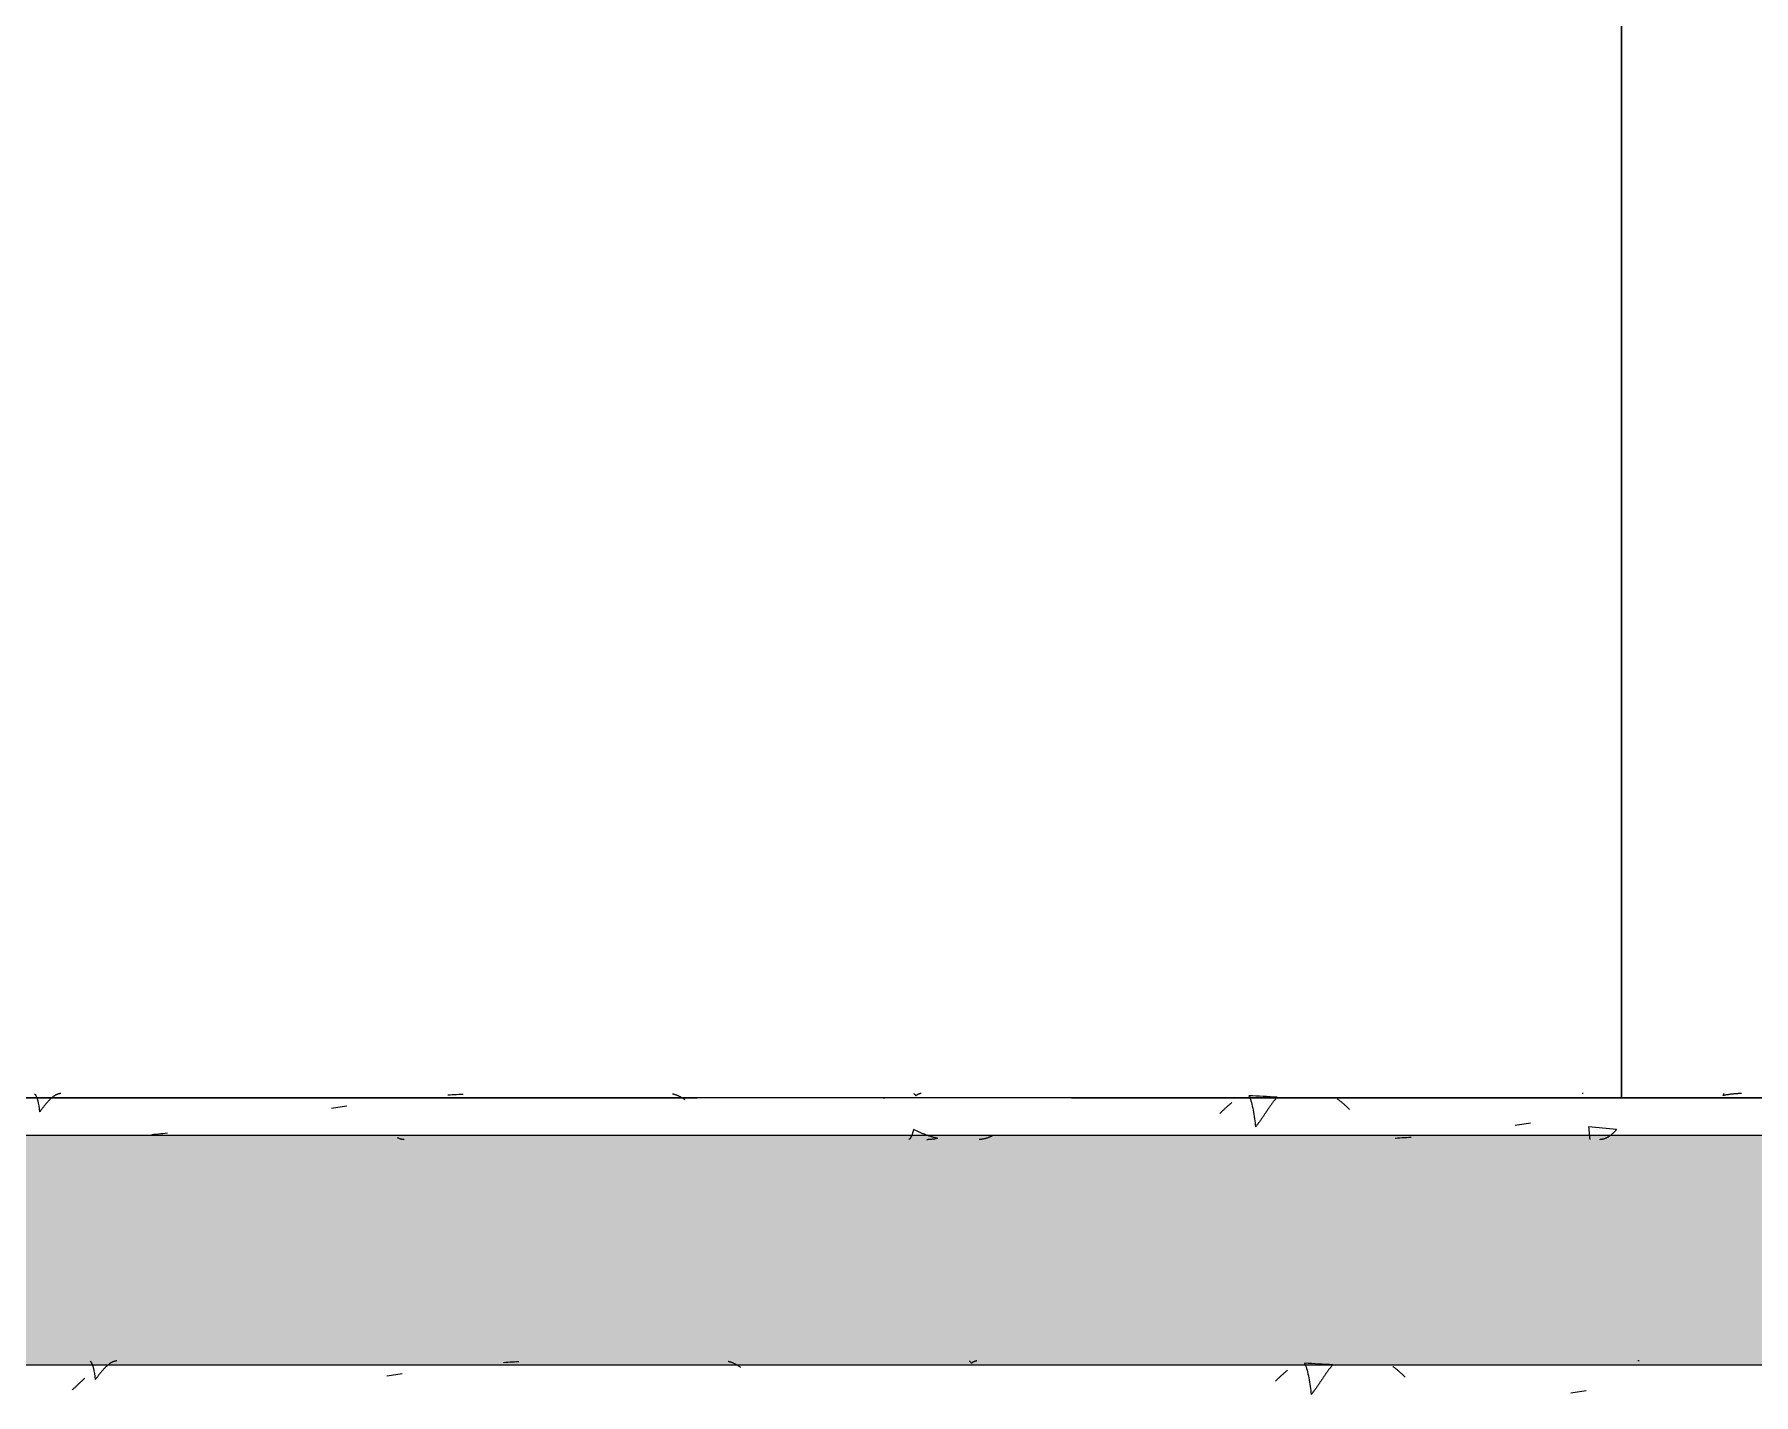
# Model space of a CAD drawing. Header units: millimetres. Extents: x -8482 to 130249, y -7482 to 93550.
# Drawn here: x 23969 to 24888, y -159 to 568 of the extents above; entities that cross this region are included whole.
import ezdxf

# ---------------------------------------------------------------- set-up
doc = ezdxf.new("R2010")
doc.units = ezdxf.units.MM
doc.linetypes.add('Grid Line', pattern=[14, 10, -2, 0, -2])
for name, color, linetype, lineweight in [('KINH', 152, 'Continuous', 5), ('NET THAY 1', 41, 'Continuous', 5), ('TRUC', 225, 'Continuous', 5)]:
    doc.layers.add(name, color=color, linetype=linetype, lineweight=lineweight)
pattern_1 = [(45.204, (11880.7, 1401.6), (0.002, 2032), [252.7, -2610.8]), (45.204, (11825.9, 1456.7), (0.002, 2032), [252.7, -2610.8]), (45.204, (11750.5, 1325.7), (0.002, 2032), [544.27, -2319.24]), (45.204, (10508.7, 2763), (0.002, 2032), [252.7, -2610.8]), (45.204, (10453.9, 2818.2), (0.002, 2032), [252.7, -2610.8]), (45.204, (10378.6, 2687.1), (0.002, 2032), [544.27, -2319.24])]

# ---------------------------------------------------------------- blocks, each defined once
blk = doc.blocks.new('FP_95-MẶT ĐỨNG TRỤC A-Q')
at = {"layer": 'NET THAY 1', "color": 10}
blk.add_line((31345.33, -142.86), (22897.55, -142.86), dxfattribs=at)
at = {"layer": 'NET THAY 1'}
for p, q in [((23998.65, -140.65), (23999.01, -140.99)), ((23999.01, -140.99), (23999.36, -141.57)), ((23999.36, -141.57), (23999.69, -142.35)), ((23999.69, -142.35), (24000.02, -143.34)), ((24000.02, -143.34), (24000.32, -144.5)), ((24000.32, -144.5), (24000.61, -145.82)), ((24000.61, -145.82), (24000.87, -147.28)), ((24004.03, -147.01), (24003.81, -147.28)), ((24004.25, -146.74), (24004.03, -147.01)), ((24004.47, -146.47), (24004.25, -146.74)), ((24004.69, -146.21), (24004.47, -146.47)), ((24004.91, -145.95), (24004.69, -146.21)), ((24005.13, -145.7), (24004.91, -145.95)), ((24005.35, -145.45), (24005.13, -145.7)), ((24005.56, -145.2), (24005.35, -145.45)), ((24005.78, -144.97), (24005.56, -145.2)), ((24005.99, -144.73), (24005.78, -144.97)), ((24006.21, -144.5), (24005.99, -144.73)), ((24006.42, -144.28), (24006.21, -144.5)), ((24006.63, -144.06), (24006.42, -144.28)), ((24006.84, -143.84), (24006.63, -144.06)), ((24007.06, -143.64), (24006.84, -143.84)), ((24007.27, -143.43), (24007.06, -143.64)), ((24007.48, -143.24), (24007.27, -143.43)), ((24007.69, -143.05), (24007.48, -143.24)), ((24007.89, -142.86), (24007.69, -143.05)), ((24008.1, -142.69), (24007.89, -142.86)), ((24008.31, -142.52), (24008.1, -142.69)), ((24008.52, -142.35), (24008.31, -142.52)), ((24008.73, -142.19), (24008.52, -142.35)), ((24008.93, -142.04), (24008.73, -142.19)), ((24009.14, -141.9), (24008.93, -142.04)), ((24009.34, -141.76), (24009.14, -141.9)), ((24009.55, -141.63), (24009.34, -141.76)), ((24009.75, -141.5), (24009.55, -141.63)), ((24009.96, -141.39), (24009.75, -141.5)), ((24010.16, -141.28), (24009.96, -141.39)), ((24010.37, -141.18), (24010.16, -141.28)), ((24010.57, -141.08), (24010.37, -141.18)), ((24010.77, -140.99), (24010.57, -141.08)), ((24010.98, -140.91), (24010.77, -140.99)), ((24011.18, -140.84), (24010.98, -140.91)), ((24011.38, -140.78), (24011.18, -140.84)), ((24011.58, -140.72), (24011.38, -140.78)), ((24011.79, -140.67), (24011.58, -140.72)), ((24011.99, -140.63), (24011.79, -140.67)), ((24012.19, -140.59), (24011.99, -140.63)), ((24012.39, -140.56), (24012.19, -140.59)), ((24012.59, -140.54), (24012.39, -140.56)), ((24012.8, -140.53), (24012.59, -140.54)), ((24220.72, -141.39), (24219.56, -141.46)), ((24221.88, -141.32), (24220.72, -141.39)), ((24223.04, -141.25), (24221.88, -141.32)), ((24224.19, -141.19), (24223.04, -141.25)), ((24225.35, -141.13), (24224.19, -141.19)), ((24226.51, -141.07), (24225.35, -141.13)), ((24227.66, -141.02), (24226.51, -141.07)), ((24339.79, -140.87), (24339.5, -140.8)), ((24340.08, -140.94), (24339.79, -140.87)), ((24340.37, -141.02), (24340.08, -140.94)), ((24340.66, -141.1), (24340.37, -141.02)), ((24340.94, -141.19), (24340.66, -141.1)), ((24341.23, -141.29), (24340.94, -141.19)), ((24341.52, -141.39), (24341.23, -141.29)), ((24341.81, -141.5), (24341.52, -141.39)), ((24342.1, -141.62), (24341.81, -141.5)), ((24342.38, -141.74), (24342.1, -141.62)), ((24342.67, -141.87), (24342.38, -141.74)), ((24342.96, -142.01), (24342.67, -141.87)), ((24343.24, -142.15), (24342.96, -142.01)), ((24343.53, -142.29), (24343.24, -142.15)), ((24343.81, -142.45), (24343.53, -142.29)), ((24344.1, -142.61), (24343.81, -142.45)), ((24344.38, -142.77), (24344.1, -142.61)), ((24344.67, -142.94), (24344.38, -142.77)), ((24344.95, -143.12), (24344.67, -142.94)), ((24345.23, -143.3), (24344.95, -143.12)), ((24345.51, -143.48), (24345.23, -143.3)), ((24345.8, -143.67), (24345.51, -143.48)), ((24346.08, -143.87), (24345.8, -143.67)), ((24346.36, -144.07), (24346.08, -143.87)), ((24468.41, -140.58), (24468.71, -140.73)), ((24468.71, -140.73), (24469.01, -140.98)), ((24469.01, -140.98), (24469.3, -141.33)), ((24469.3, -141.33), (24469.59, -141.77)), ((24469.77, -141.63), (24469.59, -141.77)), ((24469.96, -141.5), (24469.77, -141.63)), ((24470.14, -141.38), (24469.96, -141.5)), ((24470.33, -141.26), (24470.14, -141.38)), ((24470.51, -141.15), (24470.33, -141.26)), ((24470.7, -141.05), (24470.51, -141.15)), ((24470.88, -140.96), (24470.7, -141.05)), ((24471.07, -140.88), (24470.88, -140.96)), ((24471.25, -140.81), (24471.07, -140.88)), ((24471.43, -140.74), (24471.25, -140.81)), ((24471.62, -140.69), (24471.43, -140.74)), ((24471.8, -140.64), (24471.62, -140.69)), ((24471.98, -140.6), (24471.8, -140.64)), ((24472.17, -140.57), (24471.98, -140.6)), ((24472.35, -140.55), (24472.17, -140.57)), ((24472.53, -140.53), (24472.35, -140.55)), ((24636.92, -146.82), (24636.66, -147.05)), ((24637.18, -146.6), (24636.92, -146.82)), ((24637.44, -146.37), (24637.18, -146.6)), ((24637.7, -146.15), (24637.44, -146.37)), ((24637.96, -145.93), (24637.7, -146.15)), ((24638.21, -145.72), (24637.96, -145.93)), ((24638.47, -145.5), (24638.21, -145.72)), ((24649.47, -141.87), (24647.56, -141.78)), ((24647.56, -141.78), (24647.85, -142.33)), ((24647.85, -142.33), (24648.14, -142.98)), ((24648.14, -142.98), (24648.42, -143.71)), ((24648.42, -143.71), (24648.69, -144.53)), ((24648.69, -144.53), (24648.95, -145.41)), ((24648.95, -145.41), (24649.2, -146.37)), ((24649.2, -146.37), (24649.43, -147.37)), ((24651.37, -141.96), (24649.47, -141.87)), ((24653.28, -142.06), (24651.37, -141.96)), ((24655.19, -142.16), (24653.28, -142.06)), ((24657.09, -142.27), (24655.19, -142.16)), ((24659, -142.37), (24657.09, -142.27)), ((24660.9, -142.48), (24659, -142.37)), ((24659.23, -146.98), (24659.02, -147.27)), ((24659.44, -146.68), (24659.23, -146.98)), ((24659.64, -146.4), (24659.44, -146.68)), ((24659.84, -146.12), (24659.64, -146.4)), ((24660.05, -145.84), (24659.84, -146.12)), ((24660.25, -145.57), (24660.05, -145.84)), ((24660.45, -145.3), (24660.25, -145.57)), ((24660.65, -145.04), (24660.45, -145.3)), ((24660.85, -144.79), (24660.65, -145.04)), ((24661.05, -144.54), (24660.85, -144.79)), ((24662.81, -142.59), (24660.9, -142.48)), ((24661.25, -144.3), (24661.05, -144.54)), ((24661.44, -144.06), (24661.25, -144.3)), ((24661.64, -143.83), (24661.44, -144.06)), ((24661.84, -143.61), (24661.64, -143.83)), ((24662.03, -143.39), (24661.84, -143.61)), ((24662.23, -143.18), (24662.03, -143.39)), ((24662.42, -142.98), (24662.23, -143.18)), ((24662.61, -142.78), (24662.42, -142.98)), ((24662.81, -142.59), (24662.61, -142.78)), ((24695.01, -143.64), (24694.73, -143.45)), ((24695.29, -143.83), (24695.01, -143.64)), ((24695.57, -144.03), (24695.29, -143.83)), ((24695.85, -144.24), (24695.57, -144.03)), ((24696.13, -144.45), (24695.85, -144.24)), ((24696.41, -144.67), (24696.13, -144.45)), ((24696.69, -144.89), (24696.41, -144.67)), ((24696.96, -145.11), (24696.69, -144.89)), ((24697.24, -145.34), (24696.96, -145.11)), ((24697.52, -145.57), (24697.24, -145.34)), ((24697.79, -145.81), (24697.52, -145.57)), ((24698.07, -146.05), (24697.79, -145.81)), ((24698.34, -146.29), (24698.07, -146.05)), ((24698.62, -146.54), (24698.34, -146.29)), ((24698.89, -146.79), (24698.62, -146.54)), ((24699.16, -147.05), (24698.89, -146.79)), ((24825.97, -140.54), (24825.72, -140.55)), ((24826.23, -140.54), (24825.97, -140.54)), ((24826.48, -140.53), (24826.23, -140.54)), ((23989.22, -155.85), (23988.94, -156.1)), ((23989.5, -155.59), (23989.22, -155.85)), ((23989.78, -155.33), (23989.5, -155.59)), ((23990.06, -155.08), (23989.78, -155.33)), ((23990.34, -154.82), (23990.06, -155.08)), ((23990.62, -154.56), (23990.34, -154.82)), ((23990.9, -154.3), (23990.62, -154.56)), ((23991.18, -154.04), (23990.9, -154.3)), ((23991.46, -153.78), (23991.18, -154.04)), ((23991.74, -153.52), (23991.46, -153.78)), ((23992.01, -153.25), (23991.74, -153.52)), ((23992.29, -152.99), (23992.01, -153.25)), ((23992.56, -152.73), (23992.29, -152.99)), ((23992.84, -152.47), (23992.56, -152.73)), ((23993.11, -152.21), (23992.84, -152.47)), ((23993.39, -151.94), (23993.11, -152.21)), ((23993.66, -151.68), (23993.39, -151.94)), ((23993.93, -151.42), (23993.66, -151.68)), ((23994.2, -151.16), (23993.93, -151.42)), ((23994.47, -150.9), (23994.2, -151.16)), ((23994.74, -150.65), (23994.47, -150.9)), ((23995.01, -150.39), (23994.74, -150.65)), ((23995.28, -150.13), (23995.01, -150.39)), ((23995.55, -149.88), (23995.28, -150.13)), ((24000.87, -147.28), (24001.11, -148.84)), ((24001.11, -148.84), (24001.32, -150.48)), ((24001.55, -150.18), (24001.32, -150.48)), ((24001.78, -149.88), (24001.55, -150.18)), ((24002.01, -149.58), (24001.78, -149.88)), ((24002.24, -149.28), (24002.01, -149.58)), ((24002.47, -148.99), (24002.24, -149.28)), ((24002.69, -148.7), (24002.47, -148.99)), ((24002.92, -148.41), (24002.69, -148.7)), ((24003.14, -148.12), (24002.92, -148.41)), ((24003.37, -147.84), (24003.14, -148.12)), ((24003.59, -147.56), (24003.37, -147.84)), ((24003.81, -147.28), (24003.59, -147.56)), ((24158.42, -148.54), (24157.25, -148.72)), ((24159.59, -148.36), (24158.42, -148.54)), ((24160.76, -148.18), (24159.59, -148.36)), ((24161.93, -148), (24160.76, -148.18)), ((24163.1, -147.83), (24161.93, -148)), ((24164.27, -147.65), (24163.1, -147.83)), ((24165.44, -147.48), (24164.27, -147.65)), ((24632.42, -151.01), (24632.15, -151.27)), ((24632.69, -150.76), (24632.42, -151.01)), ((24632.96, -150.5), (24632.69, -150.76)), ((24633.22, -150.24), (24632.96, -150.5)), ((24633.49, -149.99), (24633.22, -150.24)), ((24633.76, -149.73), (24633.49, -149.99)), ((24634.03, -149.48), (24633.76, -149.73)), ((24634.29, -149.23), (24634.03, -149.48)), ((24634.56, -148.98), (24634.29, -149.23)), ((24634.82, -148.73), (24634.56, -148.98)), ((24635.09, -148.48), (24634.82, -148.73)), ((24635.35, -148.24), (24635.09, -148.48)), ((24635.62, -148), (24635.35, -148.24)), ((24635.88, -147.76), (24635.62, -148)), ((24636.14, -147.52), (24635.88, -147.76)), ((24636.4, -147.29), (24636.14, -147.52)), ((24636.66, -147.05), (24636.4, -147.29)), ((24649.43, -147.37), (24649.66, -148.43)), ((24649.66, -148.43), (24649.88, -149.53)), ((24649.88, -149.53), (24650.08, -150.65)), ((24650.08, -150.65), (24650.27, -151.79)), ((24650.27, -151.79), (24650.44, -152.95)), ((24650.44, -152.95), (24650.61, -154.1)), ((24650.61, -154.1), (24650.76, -155.24)), ((24650.76, -155.24), (24650.9, -156.36)), ((24653.05, -156.02), (24652.82, -156.34)), ((24653.29, -155.7), (24653.05, -156.02)), ((24653.52, -155.37), (24653.29, -155.7)), ((24653.76, -155.04), (24653.52, -155.37)), ((24653.99, -154.71), (24653.76, -155.04)), ((24654.22, -154.38), (24653.99, -154.71)), ((24654.45, -154.05), (24654.22, -154.38)), ((24654.68, -153.72), (24654.45, -154.05)), ((24654.9, -153.39), (24654.68, -153.72)), ((24655.13, -153.06), (24654.9, -153.39)), ((24655.35, -152.72), (24655.13, -153.06)), ((24655.58, -152.39), (24655.35, -152.72)), ((24655.8, -152.06), (24655.58, -152.39)), ((24656.02, -151.72), (24655.8, -152.06)), ((24656.24, -151.39), (24656.02, -151.72)), ((24656.46, -151.06), (24656.24, -151.39)), ((24656.68, -150.73), (24656.46, -151.06)), ((24656.9, -150.41), (24656.68, -150.73)), ((24657.12, -150.08), (24656.9, -150.41)), ((24657.33, -149.76), (24657.12, -150.08)), ((24657.55, -149.44), (24657.33, -149.76)), ((24657.76, -149.12), (24657.55, -149.44)), ((24657.97, -148.8), (24657.76, -149.12)), ((24658.19, -148.49), (24657.97, -148.8)), ((24658.4, -148.18), (24658.19, -148.49)), ((24658.61, -147.87), (24658.4, -148.18)), ((24658.82, -147.57), (24658.61, -147.87)), ((24659.02, -147.27), (24658.82, -147.57)), ((24699.43, -147.3), (24699.16, -147.05)), ((24699.7, -147.57), (24699.43, -147.3)), ((24699.97, -147.83), (24699.7, -147.57)), ((24700.24, -148.1), (24699.97, -147.83)), ((24700.51, -148.37), (24700.24, -148.1)), ((24700.78, -148.64), (24700.51, -148.37)), ((24701.05, -148.91), (24700.78, -148.64)), ((24701.31, -149.19), (24701.05, -148.91)), ((24650.9, -156.36), (24651.02, -157.45)), ((24651.02, -157.45), (24651.14, -158.5)), ((24651.38, -158.2), (24651.14, -158.5)), ((24651.62, -157.9), (24651.38, -158.2)), ((24651.86, -157.59), (24651.62, -157.9)), ((24652.1, -157.29), (24651.86, -157.59)), ((24652.34, -156.97), (24652.1, -157.29)), ((24652.58, -156.66), (24652.34, -156.97)), ((24652.82, -156.34), (24652.58, -156.66)), ((24791.04, -157.56), (24789.86, -157.73)), ((24792.23, -157.38), (24791.04, -157.56)), ((24793.42, -157.2), (24792.23, -157.38)), ((24794.61, -157.02), (24793.42, -157.2)), ((24795.79, -156.84), (24794.61, -157.02)), ((24796.98, -156.65), (24795.79, -156.84)), ((24798.16, -156.47), (24796.98, -156.65))]:
    blk.add_line(p, q, dxfattribs=at)
blk = doc.blocks.new('FP_96-MẶT ĐỨNG TRỤC A-Q')
at = {"layer": 'NET THAY 1', "color": 10}
for p, q in [((31315.6, 0), (22897.55, 0)), ((22897.55, -20), (31315.6, -20))]:
    blk.add_line(p, q, dxfattribs=at)
at = {"layer": 'NET THAY 1'}
for p, q in [((23968.93, 2.21), (23969.28, 1.87)), ((23969.28, 1.87), (23969.63, 1.31)), ((23969.63, 1.31), (23969.97, 0.54)), ((23969.97, 0.54), (23970.29, -0.43)), ((23978.1, 0.03), (23977.89, -0.15)), ((23978.3, 0.2), (23978.1, 0.03)), ((23978.51, 0.37), (23978.3, 0.2)), ((23978.71, 0.54), (23978.51, 0.37)), ((23978.92, 0.69), (23978.71, 0.54)), ((23979.12, 0.84), (23978.92, 0.69)), ((23979.33, 0.98), (23979.12, 0.84)), ((23979.53, 1.12), (23979.33, 0.98)), ((23979.74, 1.25), (23979.53, 1.12)), ((23979.94, 1.37), (23979.74, 1.25)), ((23980.14, 1.48), (23979.94, 1.37)), ((23980.34, 1.59), (23980.14, 1.48)), ((23980.55, 1.69), (23980.34, 1.59)), ((23980.75, 1.79), (23980.55, 1.69)), ((23980.95, 1.87), (23980.75, 1.79)), ((23981.15, 1.95), (23980.95, 1.87)), ((23981.35, 2.02), (23981.15, 1.95)), ((23981.55, 2.09), (23981.35, 2.02)), ((23981.75, 2.14), (23981.55, 2.09)), ((23981.95, 2.19), (23981.75, 2.14)), ((23982.15, 2.23), (23981.95, 2.19)), ((23982.35, 2.27), (23982.15, 2.23)), ((23982.55, 2.29), (23982.35, 2.27)), ((23982.76, 2.31), (23982.55, 2.29)), ((23982.96, 2.32), (23982.76, 2.31)), ((24190.97, 1.52), (24189.82, 1.45)), ((24192.13, 1.59), (24190.97, 1.52)), ((24193.29, 1.65), (24192.13, 1.59)), ((24194.45, 1.71), (24193.29, 1.65)), ((24195.6, 1.77), (24194.45, 1.71)), ((24196.76, 1.83), (24195.6, 1.77)), ((24197.92, 1.88), (24196.76, 1.83)), ((24310.04, 2.02), (24309.75, 2.08)), ((24310.33, 1.95), (24310.04, 2.02)), ((24310.62, 1.88), (24310.33, 1.95)), ((24310.91, 1.8), (24310.62, 1.88)), ((24311.2, 1.71), (24310.91, 1.8)), ((24311.49, 1.62), (24311.2, 1.71)), ((24311.77, 1.52), (24311.49, 1.62)), ((24312.06, 1.41), (24311.77, 1.52)), ((24312.35, 1.3), (24312.06, 1.41)), ((24312.64, 1.18), (24312.35, 1.3)), ((24312.92, 1.05), (24312.64, 1.18)), ((24313.21, 0.92), (24312.92, 1.05)), ((24313.5, 0.78), (24313.21, 0.92)), ((24313.78, 0.64), (24313.5, 0.78)), ((24314.07, 0.49), (24313.78, 0.64)), ((24314.35, 0.33), (24314.07, 0.49)), ((24314.64, 0.17), (24314.35, 0.33)), ((24314.92, 0), (24314.64, 0.17)), ((24315.2, -0.17), (24314.92, 0)), ((24438.7, 2.28), (24438.98, 2.14)), ((24438.98, 2.14), (24439.27, 1.9)), ((24439.27, 1.9), (24439.56, 1.57)), ((24439.56, 1.57), (24439.84, 1.15)), ((24440.02, 1.28), (24439.84, 1.15)), ((24440.2, 1.41), (24440.02, 1.28)), ((24440.38, 1.52), (24440.2, 1.41)), ((24440.56, 1.63), (24440.38, 1.52)), ((24440.74, 1.74), (24440.56, 1.63)), ((24440.92, 1.83), (24440.74, 1.74)), ((24441.1, 1.92), (24440.92, 1.83)), ((24441.28, 1.99), (24441.1, 1.92)), ((24441.46, 2.06), (24441.28, 1.99)), ((24441.64, 2.13), (24441.46, 2.06)), ((24441.82, 2.18), (24441.64, 2.13)), ((24442, 2.22), (24441.82, 2.18)), ((24442.17, 2.26), (24442, 2.22)), ((24442.35, 2.29), (24442.17, 2.26)), ((24442.53, 2.31), (24442.35, 2.29)), ((24442.71, 2.32), (24442.53, 2.31)), ((24619.72, 1.05), (24617.82, 1.14)), ((24617.82, 1.14), (24618.11, 0.6)), ((24618.11, 0.6), (24618.39, -0.04)), ((24621.63, 0.96), (24619.72, 1.05)), ((24623.53, 0.86), (24621.63, 0.96)), ((24625.44, 0.77), (24623.53, 0.86)), ((24627.34, 0.66), (24625.44, 0.77)), ((24629.25, 0.56), (24627.34, 0.66)), ((24631.15, 0.45), (24629.25, 0.56)), ((24633.06, 0.34), (24631.15, 0.45)), ((24632.87, 0.16), (24632.67, -0.03)), ((24633.06, 0.34), (24632.87, 0.16)), ((24796.25, 2.32), (24795.97, 2.31)), ((24796.52, 2.33), (24796.25, 2.32)), ((24871.29, 1.48), (24871.19, 1.22)), ((24871.64, 1.31), (24871.19, 1.22)), ((24871.4, 1.7), (24871.29, 1.48)), ((24871.5, 1.89), (24871.4, 1.7)), ((24871.6, 2.05), (24871.5, 1.89)), ((24871.7, 2.17), (24871.6, 2.05)), ((24872.1, 1.4), (24871.64, 1.31)), ((24871.8, 2.26), (24871.7, 2.17)), ((24871.9, 2.31), (24871.8, 2.26)), ((24872.55, 1.49), (24872.1, 1.4)), ((24873.01, 1.57), (24872.55, 1.49)), ((24873.46, 1.65), (24873.01, 1.57)), ((24873.92, 1.72), (24873.46, 1.65)), ((24874.37, 1.79), (24873.92, 1.72)), ((24874.82, 1.85), (24874.37, 1.79)), ((24875.28, 1.91), (24874.82, 1.85)), ((24875.73, 1.97), (24875.28, 1.91)), ((24876.19, 2.02), (24875.73, 1.97)), ((24876.64, 2.07), (24876.19, 2.02)), ((24877.09, 2.12), (24876.64, 2.07)), ((24877.55, 2.16), (24877.09, 2.12)), ((24878, 2.19), (24877.55, 2.16)), ((24878.45, 2.22), (24878, 2.19)), ((24878.91, 2.25), (24878.45, 2.22)), ((24879.36, 2.28), (24878.91, 2.25)), ((24879.81, 2.29), (24879.36, 2.28)), ((24880.27, 2.31), (24879.81, 2.29)), ((24880.72, 2.32), (24880.27, 2.31)), ((24881.17, 2.33), (24880.72, 2.32)), ((23970.29, -0.43), (23970.59, -1.58)), ((23970.59, -1.58), (23970.87, -2.89)), ((23970.87, -2.89), (23971.14, -4.32)), ((23971.14, -4.32), (23971.37, -5.86)), ((23971.37, -5.86), (23971.59, -7.48)), ((23971.81, -7.18), (23971.59, -7.48)), ((23972.04, -6.89), (23971.81, -7.18)), ((23972.27, -6.59), (23972.04, -6.89)), ((23972.49, -6.3), (23972.27, -6.59)), ((23972.72, -6.01), (23972.49, -6.3)), ((23972.94, -5.72), (23972.72, -6.01)), ((23973.17, -5.43), (23972.94, -5.72)), ((23973.39, -5.15), (23973.17, -5.43)), ((23973.61, -4.87), (23973.39, -5.15)), ((23973.83, -4.6), (23973.61, -4.87)), ((23974.05, -4.32), (23973.83, -4.6)), ((23974.27, -4.05), (23974.05, -4.32)), ((23974.49, -3.79), (23974.27, -4.05)), ((23974.71, -3.52), (23974.49, -3.79)), ((23974.92, -3.26), (23974.71, -3.52)), ((23975.14, -3.01), (23974.92, -3.26)), ((23975.36, -2.76), (23975.14, -3.01)), ((23975.57, -2.52), (23975.36, -2.76)), ((23975.79, -2.27), (23975.57, -2.52)), ((23976, -2.04), (23975.79, -2.27)), ((23976.21, -1.81), (23976, -2.04)), ((23976.42, -1.58), (23976.21, -1.81)), ((23976.63, -1.36), (23976.42, -1.58)), ((23976.85, -1.14), (23976.63, -1.36)), ((23977.06, -0.93), (23976.85, -1.14)), ((23977.26, -0.73), (23977.06, -0.93)), ((23977.47, -0.53), (23977.26, -0.73)), ((23977.68, -0.34), (23977.47, -0.53)), ((23977.89, -0.15), (23977.68, -0.34)), ((24128.68, -5.55), (24127.51, -5.73)), ((24129.85, -5.37), (24128.68, -5.55)), ((24131.02, -5.19), (24129.85, -5.37)), ((24132.19, -5.01), (24131.02, -5.19)), ((24133.36, -4.84), (24132.19, -5.01)), ((24134.53, -4.66), (24133.36, -4.84)), ((24135.7, -4.49), (24134.53, -4.66)), ((24315.49, -0.35), (24315.2, -0.17)), ((24315.77, -0.53), (24315.49, -0.35)), ((24316.05, -0.72), (24315.77, -0.53)), ((24316.33, -0.92), (24316.05, -0.72)), ((24316.61, -1.12), (24316.33, -0.92)), ((24602.68, -8.02), (24602.41, -8.28)), ((24602.95, -7.76), (24602.68, -8.02)), ((24603.22, -7.5), (24602.95, -7.76)), ((24603.49, -7.25), (24603.22, -7.5)), ((24603.76, -6.99), (24603.49, -7.25)), ((24604.02, -6.74), (24603.76, -6.99)), ((24604.29, -6.48), (24604.02, -6.74)), ((24604.56, -6.23), (24604.29, -6.48)), ((24604.82, -5.99), (24604.56, -6.23)), ((24605.09, -5.74), (24604.82, -5.99)), ((24605.35, -5.49), (24605.09, -5.74)), ((24605.61, -5.25), (24605.35, -5.49)), ((24605.88, -5.01), (24605.61, -5.25)), ((24606.14, -4.77), (24605.88, -5.01)), ((24606.4, -4.54), (24606.14, -4.77)), ((24606.66, -4.3), (24606.4, -4.54)), ((24606.92, -4.07), (24606.66, -4.3)), ((24607.18, -3.84), (24606.92, -4.07)), ((24607.44, -3.62), (24607.18, -3.84)), ((24607.7, -3.39), (24607.44, -3.62)), ((24607.96, -3.17), (24607.7, -3.39)), ((24608.21, -2.96), (24607.96, -3.17)), ((24608.47, -2.74), (24608.21, -2.96)), ((24608.73, -2.53), (24608.47, -2.74)), ((24618.39, -0.04), (24618.67, -0.76)), ((24618.67, -0.76), (24618.94, -1.57)), ((24618.94, -1.57), (24619.2, -2.44)), ((24619.2, -2.44), (24619.45, -3.39)), ((24619.45, -3.39), (24619.69, -4.39)), ((24619.69, -4.39), (24619.92, -5.44)), ((24619.92, -5.44), (24620.14, -6.53)), ((24620.14, -6.53), (24620.34, -7.65)), ((24620.34, -7.65), (24620.53, -8.8)), ((24620.53, -8.8), (24620.71, -9.95)), ((24626.07, -9.06), (24625.85, -9.39)), ((24626.29, -8.73), (24626.07, -9.06)), ((24626.51, -8.39), (24626.29, -8.73)), ((24626.73, -8.07), (24626.51, -8.39)), ((24626.95, -7.74), (24626.73, -8.07)), ((24627.17, -7.41), (24626.95, -7.74)), ((24627.38, -7.09), (24627.17, -7.41)), ((24627.6, -6.76), (24627.38, -7.09)), ((24627.81, -6.44), (24627.6, -6.76)), ((24628.03, -6.12), (24627.81, -6.44)), ((24628.24, -5.81), (24628.03, -6.12)), ((24628.45, -5.5), (24628.24, -5.81)), ((24628.66, -5.19), (24628.45, -5.5)), ((24628.87, -4.88), (24628.66, -5.19)), ((24629.08, -4.58), (24628.87, -4.88)), ((24629.28, -4.29), (24629.08, -4.58)), ((24629.49, -3.99), (24629.28, -4.29)), ((24629.69, -3.7), (24629.49, -3.99)), ((24629.9, -3.42), (24629.69, -3.7)), ((24630.1, -3.14), (24629.9, -3.42)), ((24630.31, -2.87), (24630.1, -3.14)), ((24630.51, -2.6), (24630.31, -2.87)), ((24630.71, -2.33), (24630.51, -2.6)), ((24630.91, -2.08), (24630.71, -2.33)), ((24631.11, -1.82), (24630.91, -2.08)), ((24631.31, -1.58), (24631.11, -1.82)), ((24631.5, -1.34), (24631.31, -1.58)), ((24631.7, -1.1), (24631.5, -1.34)), ((24631.9, -0.88), (24631.7, -1.1)), ((24632.09, -0.66), (24631.9, -0.88)), ((24632.29, -0.44), (24632.09, -0.66)), ((24632.48, -0.23), (24632.29, -0.44)), ((24632.67, -0.03), (24632.48, -0.23)), ((24665.26, -0.69), (24664.98, -0.5)), ((24665.54, -0.88), (24665.26, -0.69)), ((24665.83, -1.08), (24665.54, -0.88)), ((24666.11, -1.28), (24665.83, -1.08)), ((24666.39, -1.49), (24666.11, -1.28)), ((24666.66, -1.7), (24666.39, -1.49)), ((24666.94, -1.92), (24666.66, -1.7)), ((24667.22, -2.14), (24666.94, -1.92)), ((24667.5, -2.37), (24667.22, -2.14)), ((24667.78, -2.6), (24667.5, -2.37)), ((24668.05, -2.83), (24667.78, -2.6)), ((24668.33, -3.07), (24668.05, -2.83)), ((24668.6, -3.32), (24668.33, -3.07)), ((24668.88, -3.56), (24668.6, -3.32)), ((24669.15, -3.81), (24668.88, -3.56)), ((24669.42, -4.06), (24669.15, -3.81)), ((24669.69, -4.32), (24669.42, -4.06)), ((24669.97, -4.58), (24669.69, -4.32)), ((24670.24, -4.84), (24669.97, -4.58)), ((24670.51, -5.11), (24670.24, -4.84)), ((24670.77, -5.38), (24670.51, -5.11)), ((24671.04, -5.65), (24670.77, -5.38)), ((24671.31, -5.92), (24671.04, -5.65)), ((24671.58, -6.2), (24671.31, -5.92)), ((24438.39, -17.81), (24438.13, -18.71)), ((24438.64, -16.84), (24438.39, -17.81)), ((24439.04, -17.02), (24438.65, -16.82)), ((24439.42, -17.21), (24439.04, -17.02)), ((24439.81, -17.4), (24439.42, -17.21)), ((24440.2, -17.58), (24439.81, -17.4)), ((24440.58, -17.77), (24440.2, -17.58)), ((24440.97, -17.95), (24440.58, -17.77)), ((24441.35, -18.12), (24440.97, -17.95)), ((24441.74, -18.3), (24441.35, -18.12)), ((24442.12, -18.47), (24441.74, -18.3)), ((24620.71, -9.95), (24620.88, -11.1)), ((24620.88, -11.1), (24621.03, -12.25)), ((24621.03, -12.25), (24621.17, -13.37)), ((24621.17, -13.37), (24621.3, -14.46)), ((24621.3, -14.46), (24621.41, -15.52)), ((24621.66, -15.22), (24621.42, -15.52)), ((24621.9, -14.91), (24621.66, -15.22)), ((24622.14, -14.61), (24621.9, -14.91)), ((24622.38, -14.3), (24622.14, -14.61)), ((24622.62, -13.98), (24622.38, -14.3)), ((24622.85, -13.66), (24622.62, -13.98)), ((24623.09, -13.35), (24622.85, -13.66)), ((24623.33, -13.02), (24623.09, -13.35)), ((24623.56, -12.7), (24623.33, -13.02)), ((24623.79, -12.37), (24623.56, -12.7)), ((24624.03, -12.05), (24623.79, -12.37)), ((24624.26, -11.72), (24624.03, -12.05)), ((24624.49, -11.39), (24624.26, -11.72)), ((24624.72, -11.05), (24624.49, -11.39)), ((24624.94, -10.72), (24624.72, -11.05)), ((24625.17, -10.39), (24624.94, -10.72)), ((24625.4, -10.06), (24625.17, -10.39)), ((24625.62, -9.72), (24625.4, -10.06)), ((24625.85, -9.39), (24625.62, -9.72)), ((24761.32, -14.57), (24760.13, -14.75)), ((24762.51, -14.39), (24761.32, -14.57)), ((24763.69, -14.21), (24762.51, -14.39)), ((24764.88, -14.03), (24763.69, -14.21)), ((24766.07, -13.84), (24764.88, -14.03)), ((24767.25, -13.66), (24766.07, -13.84)), ((24768.44, -13.48), (24767.25, -13.66)), ((24801.26, -15.72), (24799.39, -15.53)), ((24799.39, -15.54), (24799.49, -16.52)), ((24799.49, -16.52), (24799.58, -17.46)), ((24799.58, -17.46), (24799.67, -18.33)), ((24799.67, -18.33), (24799.74, -19.13)), ((24803.14, -15.9), (24801.26, -15.72)), ((24805.01, -16.08), (24803.14, -15.9)), ((24806.88, -16.25), (24805.01, -16.08)), ((24808.75, -16.43), (24806.88, -16.25)), ((24810.62, -16.6), (24808.75, -16.43)), ((24812.49, -16.77), (24810.62, -16.6)), ((24814.36, -16.94), (24812.49, -16.77)), ((24813.12, -18.25), (24812.87, -18.5)), ((24813.37, -18), (24813.12, -18.25)), ((24813.62, -17.75), (24813.37, -18)), ((24813.87, -17.48), (24813.62, -17.75)), ((24814.12, -17.22), (24813.87, -17.48)), ((24814.36, -16.94), (24814.12, -17.22)), ((24032.72, -19.64), (24031.52, -19.75)), ((24033.91, -19.51), (24032.72, -19.64)), ((24035.11, -19.39), (24033.91, -19.51)), ((24036.31, -19.26), (24035.11, -19.39)), ((24037.5, -19.14), (24036.31, -19.26)), ((24038.7, -19.01), (24037.5, -19.14)), ((24039.89, -18.87), (24038.7, -19.01)), ((24163.17, -21.47), (24162.95, -21.36)), ((24163.4, -21.57), (24163.17, -21.47)), ((24163.62, -21.67), (24163.4, -21.57)), ((24163.84, -21.76), (24163.62, -21.67)), ((24164.06, -21.84), (24163.84, -21.76)), ((24164.28, -21.92), (24164.06, -21.84)), ((24164.5, -21.99), (24164.28, -21.92)), ((24164.72, -22.05), (24164.5, -21.99)), ((24164.94, -22.11), (24164.72, -22.05)), ((24165.16, -22.16), (24164.94, -22.11)), ((24165.38, -22.21), (24165.16, -22.16)), ((24165.6, -22.24), (24165.38, -22.21)), ((24165.82, -22.27), (24165.6, -22.24)), ((24166.04, -22.3), (24165.82, -22.27)), ((24166.26, -22.31), (24166.04, -22.3)), ((24166.48, -22.32), (24166.26, -22.31)), ((24436.4, -22.09), (24436.09, -22.27)), ((24436.7, -21.8), (24436.4, -22.09)), ((24437, -21.39), (24436.7, -21.8)), ((24437.29, -20.87), (24437, -21.39)), ((24437.58, -20.25), (24437.29, -20.87)), ((24437.86, -19.53), (24437.58, -20.25)), ((24438.13, -18.71), (24437.86, -19.53)), ((24442.51, -18.64), (24442.12, -18.47)), ((24442.89, -18.8), (24442.51, -18.64)), ((24443.27, -18.96), (24442.89, -18.8)), ((24443.66, -19.12), (24443.27, -18.96)), ((24444.04, -19.28), (24443.66, -19.12)), ((24444.42, -19.43), (24444.04, -19.28)), ((24444.8, -19.58), (24444.42, -19.43)), ((24445.19, -19.72), (24444.8, -19.58)), ((24445.57, -19.87), (24445.19, -19.72)), ((24445.95, -20), (24445.57, -19.87)), ((24446.04, -22.32), (24445.67, -22.33)), ((24446.33, -20.14), (24445.95, -20)), ((24446.41, -22.31), (24446.04, -22.32)), ((24446.71, -20.27), (24446.33, -20.14)), ((24446.79, -22.29), (24446.41, -22.31)), ((24447.09, -20.4), (24446.71, -20.27)), ((24447.16, -22.27), (24446.79, -22.29)), ((24447.47, -20.52), (24447.09, -20.4)), ((24447.53, -22.24), (24447.16, -22.27)), ((24447.85, -20.64), (24447.47, -20.52)), ((24447.91, -22.21), (24447.53, -22.24)), ((24448.23, -20.76), (24447.85, -20.64)), ((24448.28, -22.17), (24447.91, -22.21)), ((24448.61, -20.87), (24448.23, -20.76)), ((24448.65, -22.13), (24448.28, -22.17)), ((24448.99, -20.98), (24448.61, -20.87)), ((24449.02, -22.08), (24448.65, -22.13)), ((24449.36, -21.08), (24448.99, -20.98)), ((24449.4, -22.03), (24449.02, -22.08)), ((24449.74, -21.18), (24449.36, -21.08)), ((24449.77, -21.97), (24449.4, -22.03)), ((24450.12, -21.28), (24449.74, -21.18)), ((24450.14, -21.91), (24449.77, -21.97)), ((24450.5, -21.37), (24450.12, -21.28)), ((24450.51, -21.85), (24450.14, -21.91)), ((24450.88, -21.46), (24450.5, -21.37)), ((24450.89, -21.78), (24450.51, -21.85)), ((24451.25, -21.54), (24450.88, -21.46)), ((24451.26, -21.7), (24450.89, -21.78)), ((24451.63, -21.62), (24451.25, -21.54)), ((24451.63, -21.62), (24451.26, -21.7)), ((24474, -22.26), (24473.7, -22.28)), ((24474.31, -22.23), (24474, -22.26)), ((24474.62, -22.19), (24474.31, -22.23)), ((24474.92, -22.15), (24474.62, -22.19)), ((24475.23, -22.1), (24474.92, -22.15)), ((24475.53, -22.05), (24475.23, -22.1)), ((24475.84, -21.99), (24475.53, -22.05)), ((24476.14, -21.93), (24475.84, -21.99)), ((24476.45, -21.86), (24476.14, -21.93)), ((24476.75, -21.79), (24476.45, -21.86)), ((24477.06, -21.71), (24476.75, -21.79)), ((24477.36, -21.62), (24477.06, -21.71)), ((24477.67, -21.53), (24477.36, -21.62)), ((24477.97, -21.44), (24477.67, -21.53)), ((24478.28, -21.34), (24477.97, -21.44)), ((24478.58, -21.23), (24478.28, -21.34)), ((24478.88, -21.12), (24478.58, -21.23)), ((24479.19, -21.01), (24478.88, -21.12)), ((24479.49, -20.88), (24479.19, -21.01)), ((24479.79, -20.76), (24479.49, -20.88)), ((24480.09, -20.63), (24479.79, -20.76)), ((24480.39, -20.49), (24480.09, -20.63)), ((24480.7, -20.35), (24480.39, -20.49)), ((24481, -20.21), (24480.7, -20.35)), ((24697.33, -21.56), (24696.13, -21.63)), ((24698.53, -21.5), (24697.33, -21.56)), ((24699.73, -21.42), (24698.53, -21.5)), ((24700.93, -21.35), (24699.73, -21.42)), ((24702.13, -21.27), (24700.93, -21.35)), ((24703.33, -21.2), (24702.13, -21.27)), ((24704.53, -21.11), (24703.33, -21.2)), ((24799.74, -19.13), (24799.8, -19.85)), ((24799.8, -19.85), (24799.86, -20.49)), ((24799.86, -20.49), (24799.91, -21.04)), ((24799.91, -21.04), (24799.96, -21.5)), ((24799.96, -21.5), (24800, -21.86)), ((24800, -21.86), (24800.03, -22.12)), ((24800.03, -22.12), (24800.07, -22.28)), ((24805.58, -22.31), (24805.32, -22.32)), ((24805.84, -22.29), (24805.58, -22.31)), ((24806.11, -22.26), (24805.84, -22.29)), ((24806.37, -22.22), (24806.11, -22.26)), ((24806.64, -22.17), (24806.37, -22.22)), ((24806.9, -22.11), (24806.64, -22.17)), ((24807.17, -22.04), (24806.9, -22.11)), ((24807.43, -21.97), (24807.17, -22.04)), ((24807.69, -21.88), (24807.43, -21.97)), ((24807.96, -21.79), (24807.69, -21.88)), ((24808.22, -21.69), (24807.96, -21.79)), ((24808.48, -21.58), (24808.22, -21.69)), ((24808.74, -21.46), (24808.48, -21.58)), ((24809, -21.33), (24808.74, -21.46)), ((24809.27, -21.19), (24809, -21.33)), ((24809.53, -21.05), (24809.27, -21.19)), ((24809.79, -20.9), (24809.53, -21.05)), ((24810.05, -20.74), (24809.79, -20.9)), ((24810.31, -20.57), (24810.05, -20.74)), ((24810.57, -20.4), (24810.31, -20.57)), ((24810.82, -20.21), (24810.57, -20.4)), ((24811.08, -20.02), (24810.82, -20.21)), ((24811.34, -19.83), (24811.08, -20.02)), ((24811.59, -19.62), (24811.34, -19.83)), ((24811.85, -19.41), (24811.59, -19.62)), ((24812.1, -19.19), (24811.85, -19.41)), ((24812.36, -18.97), (24812.1, -19.19)), ((24812.61, -18.73), (24812.36, -18.97)), ((24812.87, -18.5), (24812.61, -18.73))]:
    blk.add_line(p, q, dxfattribs=at)
blk = doc.blocks.new('System Panel - Glazed-773144-MẶT ĐỨNG TRỤC A-Q')
at = {"layer": 'KINH'}
h = blk.add_hatch(dxfattribs=at)
h.set_pattern_fill('FP_2', color=256, style=0, pattern_type=2)
h.set_pattern_definition(pattern_1)
h.paths.add_polyline_path([(25493.85, 0), (25611.6, 0), (25611.6, 2200), (24817.06, 2200), (24817.06, 0), (25227.47, 0)], flags=0)
at = {"layer": 'KINH', "color": 10}
blk.add_line((24817.06, 2200), (24817.06, 0), dxfattribs=at)
blk = doc.blocks.new('System Panel - Glazed-V9-MẶT ĐỨNG TRỤC A-Q')
at = {"layer": 'KINH'}
h = blk.add_hatch(dxfattribs=at)
h.set_pattern_fill('FP_2', color=256, style=0, pattern_type=2)
h.set_pattern_definition(pattern_1)
h.paths.add_polyline_path([(24428.33, 0), (24817.06, 0), (24817.06, 2200), (23824.15, 2200), (23824.15, 0), (24161.95, 0)], flags=0)
at = {"layer": 'KINH', "color": 10}
blk.add_line((24817.06, 0), (24817.06, 2200), dxfattribs=at)
blk = doc.blocks.new('ALC1807-ASCENT PLAZA-TANG 1_2_rvt-1-MẶT ĐỨNG TRỤC A-Q')
at = {"layer": 'NET THAY 1'}
h = blk.add_hatch(dxfattribs=at)
h.set_pattern_fill('FP_9', color=256, style=0, pattern_type=2)
h.set_pattern_definition([(50.201, (22070.99, -1000), (180.891, -15.9388), [18.994, -208.937]), (354.964, (22070.99, -1000), (34.9908, -191.057), [15.133, -166.459]), (100.379, (22086.06, -1001.33), (145.8982, 175.1182), [16.186, -178.049]), (30.177, (22070.99, -1000), (164.569, -77.289), [18.949, -208.436]), (334.843, (22070.99, -1000), (-32.0006, -191.5884), [15.151, -166.663]), (80.518, (22084.71, -1006.43), (196.5682, 114.3004), [16.187, -178.055]), (46.388, (22071, -949.2), (269.155, -42.042), [28.478, -313.258]), (96.589, (22093.42, -952.7), (235.719, 247.426), [24.283, -267.11]), (351.122, (22071, -949.2), (235.7205, 247.425), [22.702, -249.717]), (21.137, (22096.21, -961.9), (150.5388, -102.265), [18.932, -208.254]), (325.811, (22096.2, -961.9), (61.3624, 184.189), [15.166, -166.823]), (71.574, (22108.75, -970.42), (211.9016, 81.9222), [16.178, -177.963]), (37.697, (22070.99, -1000), (3.06716, 84.5549), [8.345, -156.525, 8.345, -161.076, -167.524]), (37.697, (22070.99, -1000), (3.06716, 84.5549), [-334.29, 8.345, -159.18]), (7.553, (22070.99, -1000), (66.3455, 100.1809), [8.324, -88.028, 8.324, -152.346, -63.688]), (7.553, (22070.99, -1000), (66.3455, 100.1809), [-257.02, 8.324, -55.364]), (327.315, (22059.74, -1000), (134.6288, -5.7283), [8.34, -54.84, 8.34, -188.781, -261.564]), (327.315, (22059.74, -1000), (134.6288, -5.7283), [-260.301, 8.34, -253.225]), (317.297, (21989.53, -1000), (147.0781, 25.4271), [8.35, -73.882, 8.35, -122.716, -185.971]), (317.297, (21989.53, -1000), (147.0781, 25.4271), [-213.297, 8.35, -177.621])])
h.paths.add_polyline_path([(31204.64, -142.86), (31314.41, -142.86), (31314.41, -20), (22897.55, -20), (22897.55, -142.86), (31087.83, -142.86)], flags=0)
at = {"color": 250, "lineweight": 15}
for name in ['System Panel - Glazed-V9-MẶT ĐỨNG TRỤC A-Q', 'System Panel - Glazed-773144-MẶT ĐỨNG TRỤC A-Q']:
    blk.add_blockref(name, (0, 0), dxfattribs=at)
at = {"layer": 'NET THAY 1', "color": 10}
for name in ['FP_96-MẶT ĐỨNG TRỤC A-Q', 'FP_95-MẶT ĐỨNG TRỤC A-Q']:
    blk.add_blockref(name, (0, 0), dxfattribs=at)

msp = doc.modelspace()

# ---------------------------------------------------------------- linework, layer by layer
at = {"layer": 'TRUC', "linetype": 'Grid Line', "ltscale": 50}
msp.add_line((-8381.59, 0), (51520.97, 0), dxfattribs=at)

# ---------------------------------------------------------------- block references
at = {"lineweight": 5}
msp.add_blockref('ALC1807-ASCENT PLAZA-TANG 1_2_rvt-1-MẶT ĐỨNG TRỤC A-Q', (0, 0), dxfattribs=at)

doc.saveas('drawing.dxf')
